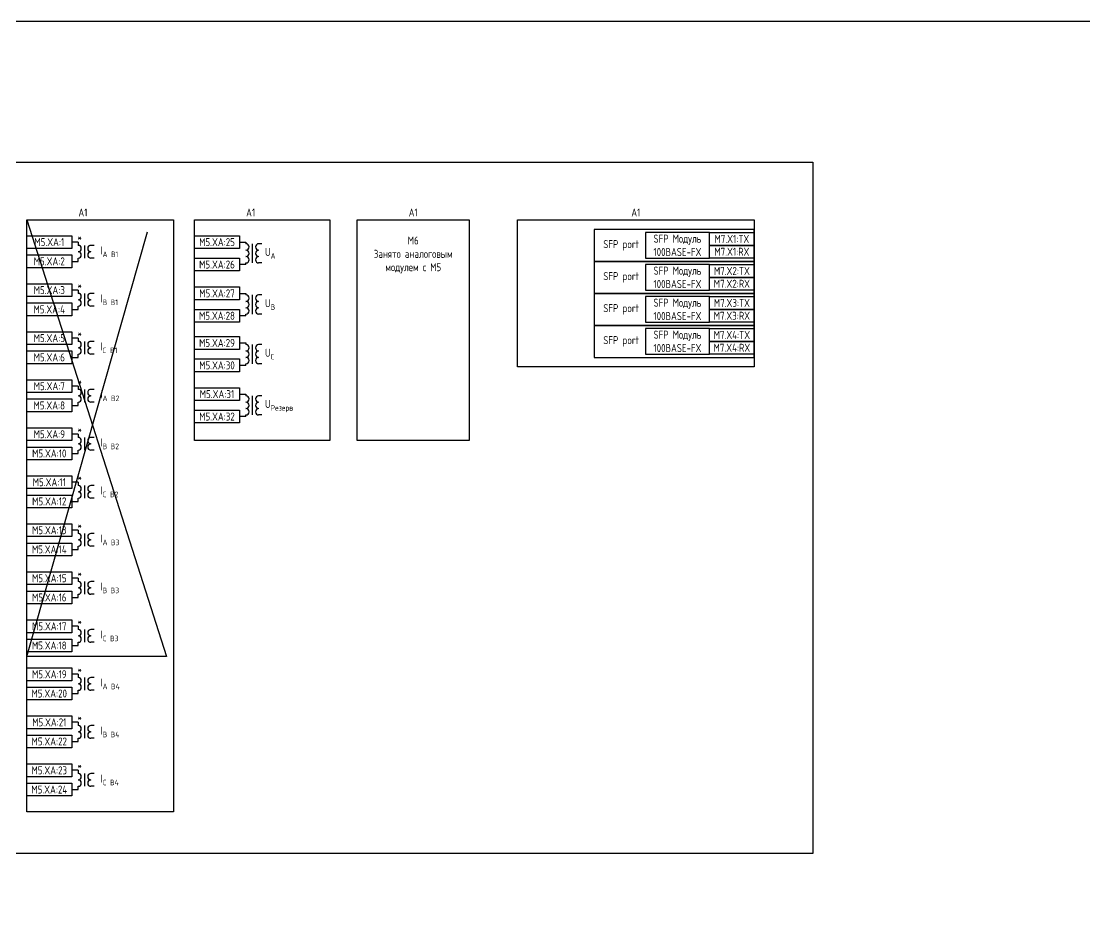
# Model space of a CAD drawing. Header units: millimetres. Extents: x -1117 to 5846, y -90 to 586.
# Drawn here: x 1127.8 to 1460, y 303.8 to 586 of the extents above; entities that cross this region are included whole.
import ezdxf

# ---------------------------------------------------------------- set-up
doc = ezdxf.new("R2010")
doc.units = ezdxf.units.MM
doc.styles.add('Gost_type_A', font='GOST_A.TTF')

msp = doc.modelspace()

# ---------------------------------------------------------------- linework, layer by layer
at = {"color": 6}
for p, q in [((1129.59, 524), (1173.2, 387.59)), ((1129.59, 387.59), (1167.22, 520.22)), ((1173.2, 387.59), (1129.59, 387.59))]:
    msp.add_line(p, q, dxfattribs=at)
for p, q in [((1145.59, 517), (1143.59, 517)), ((1143.59, 511), (1145.59, 511)), ((1145.59, 502), (1143.59, 502)), ((1143.59, 496), (1145.59, 496)), ((1145.59, 487), (1143.59, 487)), ((1143.59, 481), (1145.59, 481)), ((1145.59, 472), (1143.59, 472)), ((1143.59, 466), (1145.59, 466)), ((1145.59, 457), (1143.59, 457)), ((1143.59, 451), (1145.59, 451)), ((1145.59, 442), (1143.59, 442)), ((1143.59, 436), (1145.59, 436)), ((1145.59, 427), (1143.59, 427)), ((1143.59, 421), (1145.59, 421)), ((1145.59, 412), (1143.59, 412)), ((1143.59, 406), (1145.59, 406)), ((1145.59, 397), (1143.59, 397)), ((1143.59, 391), (1145.59, 391)), ((1145.59, 382), (1143.59, 382)), ((1143.59, 376), (1145.59, 376)), ((1145.59, 367), (1143.59, 367)), ((1143.59, 361), (1145.59, 361)), ((1145.59, 352), (1143.59, 352)), ((1143.59, 346), (1145.59, 346))]:
    msp.add_line(p, q)
at = {"ltscale": 4}
for p, q in [((1145.59, 517), (1145.59, 516)), ((1145.59, 516.5), (1145.59, 516)), ((1147.59, 516), (1147.59, 512)), ((1147.59, 516), (1147.59, 512)), ((1150.59, 516), (1149.59, 516)), ((1150.59, 516), (1149.59, 516)), ((1195.97, 517), (1197.97, 517)), ((1197.97, 517), (1197.97, 516.5)), ((1197.97, 517), (1197.97, 516.5)), ((1199.97, 516.5), (1199.97, 512.5)), ((1202.97, 516.5), (1201.97, 516.5)), ((1145.59, 511), (1145.59, 512)), ((1150.59, 512), (1149.59, 512)), ((1150.59, 512), (1149.59, 512)), ((1199.97, 514.5), (1199.97, 510.5)), ((1197.97, 510), (1195.97, 510)), ((1197.97, 510), (1197.97, 510.5)), ((1202.97, 510.5), (1201.97, 510.5)), ((1145.59, 502), (1145.59, 501)), ((1145.59, 501.5), (1145.59, 501)), ((1147.59, 501), (1147.59, 497)), ((1147.59, 501), (1147.59, 497)), ((1150.59, 501), (1149.59, 501)), ((1150.59, 501), (1149.59, 501)), ((1195.97, 501), (1197.97, 501)), ((1197.97, 501), (1197.97, 500.5)), ((1197.97, 501), (1197.97, 500.5)), ((1199.97, 500.5), (1199.97, 496.5)), ((1199.97, 498.5), (1199.97, 494.5)), ((1202.97, 500.5), (1201.97, 500.5)), ((1145.59, 496), (1145.59, 497)), ((1150.59, 497), (1149.59, 497)), ((1150.59, 497), (1149.59, 497)), ((1197.97, 494), (1195.97, 494)), ((1197.97, 494), (1197.97, 494.5)), ((1202.97, 494.5), (1201.97, 494.5)), ((1145.59, 487), (1145.59, 486)), ((1145.59, 486.5), (1145.59, 486)), ((1147.59, 486), (1147.59, 482)), ((1147.59, 486), (1147.59, 482)), ((1150.59, 486), (1149.59, 486)), ((1150.59, 486), (1149.59, 486)), ((1195.97, 485.51), (1197.97, 485.51)), ((1197.97, 485.51), (1197.97, 485.01)), ((1197.97, 485.51), (1197.97, 485.01)), ((1199.97, 485.01), (1199.97, 481.01)), ((1202.97, 485.01), (1201.97, 485.01)), ((1145.59, 481), (1145.59, 482)), ((1150.59, 482), (1149.59, 482)), ((1150.59, 482), (1149.59, 482)), ((1199.97, 483.01), (1199.97, 479.01)), ((1197.97, 478.51), (1195.97, 478.51)), ((1197.97, 478.51), (1197.97, 479.01)), ((1202.97, 479.01), (1201.97, 479.01)), ((1145.59, 472), (1145.59, 471)), ((1145.59, 471.5), (1145.59, 471)), ((1147.59, 471), (1147.59, 467)), ((1147.59, 471), (1147.59, 467)), ((1150.59, 471), (1149.59, 471)), ((1150.59, 471), (1149.59, 471)), ((1195.97, 469.51), (1197.97, 469.51)), ((1197.97, 469.51), (1197.97, 469.01)), ((1197.97, 469.51), (1197.97, 469.01)), ((1199.97, 469.01), (1199.97, 465.01)), ((1202.97, 469.01), (1201.97, 469.01)), ((1145.59, 466), (1145.59, 467)), ((1150.59, 467), (1149.59, 467)), ((1150.59, 467), (1149.59, 467)), ((1199.97, 467.01), (1199.97, 463.01)), ((1197.97, 462.51), (1195.97, 462.51)), ((1197.97, 462.51), (1197.97, 463.01)), ((1202.97, 463.01), (1201.97, 463.01)), ((1145.59, 457), (1145.59, 456)), ((1145.59, 456.5), (1145.59, 456)), ((1147.59, 456), (1147.59, 452)), ((1147.59, 456), (1147.59, 452)), ((1150.59, 456), (1149.59, 456)), ((1150.59, 456), (1149.59, 456)), ((1145.59, 451), (1145.59, 452)), ((1150.59, 452), (1149.59, 452)), ((1150.59, 452), (1149.59, 452)), ((1145.59, 442), (1145.59, 441)), ((1145.59, 441.5), (1145.59, 441)), ((1147.59, 441), (1147.59, 437)), ((1147.59, 441), (1147.59, 437)), ((1150.59, 441), (1149.59, 441)), ((1150.59, 441), (1149.59, 441)), ((1145.59, 436), (1145.59, 437)), ((1150.59, 437), (1149.59, 437)), ((1150.59, 437), (1149.59, 437)), ((1145.59, 427), (1145.59, 426)), ((1145.59, 426.5), (1145.59, 426)), ((1147.59, 426), (1147.59, 422)), ((1147.59, 426), (1147.59, 422)), ((1150.59, 426), (1149.59, 426)), ((1150.59, 426), (1149.59, 426)), ((1145.59, 421), (1145.59, 422)), ((1150.59, 422), (1149.59, 422)), ((1150.59, 422), (1149.59, 422)), ((1145.59, 412), (1145.59, 411)), ((1145.59, 411.5), (1145.59, 411)), ((1147.59, 411), (1147.59, 407)), ((1147.59, 411), (1147.59, 407)), ((1150.59, 411), (1149.59, 411)), ((1150.59, 411), (1149.59, 411)), ((1145.59, 406), (1145.59, 407)), ((1150.59, 407), (1149.59, 407)), ((1150.59, 407), (1149.59, 407)), ((1145.59, 397), (1145.59, 396)), ((1145.59, 396.5), (1145.59, 396)), ((1147.59, 396), (1147.59, 392)), ((1147.59, 396), (1147.59, 392)), ((1150.59, 396), (1149.59, 396)), ((1150.59, 396), (1149.59, 396)), ((1145.59, 391), (1145.59, 392)), ((1150.59, 392), (1149.59, 392)), ((1150.59, 392), (1149.59, 392)), ((1145.59, 382), (1145.59, 381)), ((1145.59, 381.5), (1145.59, 381)), ((1147.59, 381), (1147.59, 377)), ((1147.59, 381), (1147.59, 377)), ((1150.59, 381), (1149.59, 381)), ((1150.59, 381), (1149.59, 381)), ((1145.59, 376), (1145.59, 377)), ((1150.59, 377), (1149.59, 377)), ((1150.59, 377), (1149.59, 377)), ((1145.59, 367), (1145.59, 366)), ((1145.59, 366.5), (1145.59, 366)), ((1147.59, 366), (1147.59, 362)), ((1147.59, 366), (1147.59, 362)), ((1150.59, 366), (1149.59, 366)), ((1150.59, 366), (1149.59, 366)), ((1145.59, 361), (1145.59, 362)), ((1150.59, 362), (1149.59, 362)), ((1150.59, 362), (1149.59, 362)), ((1145.59, 352), (1145.59, 351)), ((1145.59, 351.5), (1145.59, 351)), ((1147.59, 351), (1147.59, 347)), ((1147.59, 351), (1147.59, 347)), ((1150.59, 351), (1149.59, 351)), ((1150.59, 351), (1149.59, 351)), ((1145.59, 346), (1145.59, 347)), ((1150.59, 347), (1149.59, 347)), ((1150.59, 347), (1149.59, 347))]:
    msp.add_line(p, q, dxfattribs=at)
for points in [[(-1117.42, 586), (5845.64, 586), (5845.64, -90), (-1117.42, -90)], [(818, 542), (1375.07, 542), (1375.07, 326), (818, 326)], [(1129.59, 524), (1175.41, 524), (1175.41, 339), (1129.59, 339)], [(1181.97, 524), (1224.2, 524), (1224.2, 455), (1181.97, 455)], [(1232.75, 524), (1267.75, 524), (1267.75, 455), (1232.75, 455)], [(1282.77, 524), (1356.77, 524), (1356.77, 478), (1282.77, 478)], [(1129.59, 519), (1143.59, 519), (1143.59, 515), (1129.59, 515)], [(1181.97, 519), (1195.97, 519), (1195.97, 515), (1181.97, 515)], [(1356.77, 521), (1306.77, 521), (1306.77, 511), (1356.77, 511)], [(1342.77, 520), (1356.77, 520), (1356.77, 516), (1342.77, 516)], [(1342.77, 516), (1356.77, 516), (1356.77, 512), (1342.77, 512)], [(1129.59, 513), (1143.59, 513), (1143.59, 509), (1129.59, 509)], [(1181.97, 512), (1195.97, 512), (1195.97, 508), (1181.97, 508)], [(1356.77, 511), (1306.77, 511), (1306.77, 501), (1356.77, 501)], [(1342.77, 510), (1356.77, 510), (1356.77, 506), (1342.77, 506)], [(1342.77, 506), (1356.77, 506), (1356.77, 502), (1342.77, 502)], [(1129.59, 504), (1143.59, 504), (1143.59, 500), (1129.59, 500)], [(1181.97, 503), (1195.97, 503), (1195.97, 499), (1181.97, 499)], [(1356.77, 501), (1306.77, 501), (1306.77, 491), (1356.77, 491)], [(1342.77, 500), (1356.77, 500), (1356.77, 496), (1342.77, 496)], [(1129.59, 498), (1143.59, 498), (1143.59, 494), (1129.59, 494)], [(1181.97, 496), (1195.97, 496), (1195.97, 492), (1181.97, 492)], [(1342.77, 496), (1356.77, 496), (1356.77, 492), (1342.77, 492)], [(1129.59, 489), (1143.59, 489), (1143.59, 485), (1129.59, 485)], [(1356.77, 491), (1306.77, 491), (1306.77, 481), (1356.77, 481)], [(1342.77, 490), (1356.77, 490), (1356.77, 486), (1342.77, 486)], [(1181.97, 487.51), (1195.97, 487.51), (1195.97, 483.51), (1181.97, 483.51)], [(1342.77, 486), (1356.77, 486), (1356.77, 482), (1342.77, 482)], [(1129.59, 483), (1143.59, 483), (1143.59, 479), (1129.59, 479)], [(1181.97, 480.51), (1195.97, 480.51), (1195.97, 476.51), (1181.97, 476.51)], [(1129.59, 474), (1143.59, 474), (1143.59, 470), (1129.59, 470)], [(1181.97, 471.51), (1195.97, 471.51), (1195.97, 467.51), (1181.97, 467.51)], [(1129.59, 468), (1143.59, 468), (1143.59, 464), (1129.59, 464)], [(1181.97, 464.51), (1195.97, 464.51), (1195.97, 460.51), (1181.97, 460.51)], [(1129.59, 459), (1143.59, 459), (1143.59, 455), (1129.59, 455)], [(1129.59, 453), (1143.59, 453), (1143.59, 449), (1129.59, 449)], [(1129.59, 444), (1143.59, 444), (1143.59, 440), (1129.59, 440)], [(1129.59, 438), (1143.59, 438), (1143.59, 434), (1129.59, 434)], [(1129.59, 429), (1143.59, 429), (1143.59, 425), (1129.59, 425)], [(1129.59, 423), (1143.59, 423), (1143.59, 419), (1129.59, 419)], [(1129.59, 414), (1143.59, 414), (1143.59, 410), (1129.59, 410)], [(1129.59, 408), (1143.59, 408), (1143.59, 404), (1129.59, 404)], [(1129.59, 399), (1143.59, 399), (1143.59, 395), (1129.59, 395)], [(1129.59, 393), (1143.59, 393), (1143.59, 389), (1129.59, 389)], [(1129.59, 384), (1143.59, 384), (1143.59, 380), (1129.59, 380)], [(1129.59, 378), (1143.59, 378), (1143.59, 374), (1129.59, 374)], [(1129.59, 369), (1143.59, 369), (1143.59, 365), (1129.59, 365)], [(1129.59, 363), (1143.59, 363), (1143.59, 359), (1129.59, 359)], [(1129.59, 354), (1143.59, 354), (1143.59, 350), (1129.59, 350)], [(1129.59, 348), (1143.59, 348), (1143.59, 344), (1129.59, 344)]]:
    msp.add_lwpolyline(points, close=True)
at = {"linetype": 'Continuous', "lineweight": 25, "ltscale": 4}
for points in [[(1322.77, 512), (1342.77, 512), (1342.77, 520), (1322.77, 520)], [(1322.77, 502), (1342.77, 502), (1342.77, 510), (1322.77, 510)], [(1322.77, 492), (1342.77, 492), (1342.77, 500), (1322.77, 500)], [(1322.77, 482), (1342.77, 482), (1342.77, 490), (1322.77, 490)]]:
    msp.add_lwpolyline(points, close=True, dxfattribs=at)
at = {"ltscale": 4}
for centre, start, end in [((1145.59, 515), 270, 90), ((1145.59, 515), 270, 90), ((1149.59, 515), 90, 270), ((1149.59, 515), 90, 270), ((1197.97, 515.5), 270, 90), ((1201.97, 515.5), 90, 270), ((1201.97, 515.5), 90, 270), ((1145.59, 513), 270, 90), ((1145.59, 513), 270, 90), ((1149.59, 513), 90, 270), ((1149.59, 513), 90, 270), ((1197.97, 513.5), 270, 90), ((1197.97, 511.5), 270, 90), ((1201.97, 513.5), 90, 270), ((1201.97, 513.5), 90, 270), ((1201.97, 511.5), 90, 270), ((1145.59, 500), 270, 90), ((1145.59, 500), 270, 90), ((1145.59, 498), 270, 90), ((1145.59, 498), 270, 90), ((1149.59, 500), 90, 270), ((1149.59, 500), 90, 270), ((1149.59, 498), 90, 270), ((1149.59, 498), 90, 270), ((1197.97, 499.5), 270, 90), ((1197.97, 497.5), 270, 90), ((1201.97, 499.5), 90, 270), ((1201.97, 499.5), 90, 270), ((1201.97, 497.5), 90, 270), ((1201.97, 497.5), 90, 270), ((1197.97, 495.5), 270, 90), ((1201.97, 495.5), 90, 270), ((1145.59, 485), 270, 90), ((1145.59, 485), 270, 90), ((1149.59, 485), 90, 270), ((1149.59, 485), 90, 270), ((1197.97, 484.01), 270, 90), ((1201.97, 484.01), 90, 270), ((1201.97, 484.01), 90, 270), ((1145.59, 483), 270, 90), ((1145.59, 483), 270, 90), ((1149.59, 483), 90, 270), ((1149.59, 483), 90, 270), ((1197.97, 482.01), 270, 90), ((1201.97, 482.01), 90, 270), ((1201.97, 482.01), 90, 270), ((1197.97, 480.01), 270, 90), ((1201.97, 480.01), 90, 270), ((1145.59, 470), 270, 90), ((1145.59, 470), 270, 90), ((1145.59, 468), 270, 90), ((1145.59, 468), 270, 90), ((1149.59, 470), 90, 270), ((1149.59, 470), 90, 270), ((1149.59, 468), 90, 270), ((1149.59, 468), 90, 270), ((1197.97, 468.01), 270, 90), ((1201.97, 468.01), 90, 270), ((1201.97, 468.01), 90, 270), ((1197.97, 466.01), 270, 90), ((1197.97, 464.01), 270, 90), ((1201.97, 466.01), 90, 270), ((1201.97, 466.01), 90, 270), ((1201.97, 464.01), 90, 270), ((1145.59, 455), 270, 90), ((1145.59, 455), 270, 90), ((1149.59, 455), 90, 270), ((1149.59, 455), 90, 270), ((1145.59, 453), 270, 90), ((1145.59, 453), 270, 90), ((1149.59, 453), 90, 270), ((1149.59, 453), 90, 270), ((1145.59, 440), 270, 90), ((1145.59, 440), 270, 90), ((1145.59, 438), 270, 90), ((1145.59, 438), 270, 90), ((1149.59, 440), 90, 270), ((1149.59, 440), 90, 270), ((1149.59, 438), 90, 270), ((1149.59, 438), 90, 270), ((1145.59, 425), 270, 90), ((1145.59, 425), 270, 90), ((1149.59, 425), 90, 270), ((1149.59, 425), 90, 270), ((1145.59, 423), 270, 90), ((1145.59, 423), 270, 90), ((1149.59, 423), 90, 270), ((1149.59, 423), 90, 270), ((1145.59, 410), 270, 90), ((1145.59, 410), 270, 90), ((1145.59, 408), 270, 90), ((1145.59, 408), 270, 90), ((1149.59, 410), 90, 270), ((1149.59, 410), 90, 270), ((1149.59, 408), 90, 270), ((1149.59, 408), 90, 270), ((1145.59, 395), 270, 90), ((1145.59, 395), 270, 90), ((1149.59, 395), 90, 270), ((1149.59, 395), 90, 270), ((1145.59, 393), 270, 90), ((1145.59, 393), 270, 90), ((1149.59, 393), 90, 270), ((1149.59, 393), 90, 270), ((1145.59, 380), 270, 90), ((1145.59, 380), 270, 90), ((1145.59, 378), 270, 90), ((1145.59, 378), 270, 90), ((1149.59, 380), 90, 270), ((1149.59, 380), 90, 270), ((1149.59, 378), 90, 270), ((1149.59, 378), 90, 270), ((1145.59, 365), 270, 90), ((1145.59, 365), 270, 90), ((1149.59, 365), 90, 270), ((1149.59, 365), 90, 270), ((1145.59, 363), 270, 90), ((1145.59, 363), 270, 90), ((1149.59, 363), 90, 270), ((1149.59, 363), 90, 270), ((1145.59, 350), 270, 90), ((1145.59, 350), 270, 90), ((1145.59, 348), 270, 90), ((1145.59, 348), 270, 90), ((1149.59, 350), 90, 270), ((1149.59, 350), 90, 270), ((1149.59, 348), 90, 270), ((1149.59, 348), 90, 270)]:
    msp.add_arc(centre, 1, start, end, dxfattribs=at)

# ---------------------------------------------------------------- texts
at = {"char_height": 2.5, "attachment_point": 8, "line_spacing_factor": 0.9, "style": 'Gost_type_A'}
for insert, width in [((1147.09, 525), 35), ((1199.47, 525), 35), ((1250.25, 525), 35), ((1319.77, 525), 74.0002)]:
    msp.add_mtext('A1', dxfattribs=dict(at, insert=insert, width=width))
at = {"char_height": 2.5, "style": 'Gost_type_A'}
for s, insert, width, attachment_point in [('M5.XA:1', (1136.59, 517), 14, 5), ('*', (1146.09, 518.5), 3, 5), ('M5.XA:25', (1188.97, 517), 14, 5), ('M6\\PЗанято аналоговым модулем с М5', (1250.25, 513), 35, 5), ('SFP Mодуль 100BASE-FX', (1332.77, 516), 19.9998, 5), ('M7.X1:TX', (1349.77, 518), 14, 5), ('\\A1;I{\\H0.7x;\\S^ A В1;}', (1152.59, 514), 8, 4), ('\\A1;U{\\H0.7x;\\S^ A;}', (1203.97, 513.5), 12, 4), ('SFP port', (1320.77, 516), 20, 6), ('M7.X1:RX', (1349.77, 514), 14, 5), ('M5.XA:2', (1136.58, 511), 14.018, 5), ('M5.XA:26', (1188.96, 510), 14.018, 5), ('SFP Mодуль 100BASE-FX', (1332.77, 506), 19.9998, 5), ('M7.X2:TX', (1349.77, 508), 14, 5), ('SFP port', (1320.77, 506), 20, 6), ('M7.X2:RX', (1349.77, 504), 14, 5), ('M5.XA:3', (1136.59, 502), 14, 5), ('*', (1146.09, 503.5), 3, 5), ('M5.XA:27', (1188.96, 501), 14.018, 5), ('\\A1;I{\\H0.7x;\\S^ В B1;}', (1152.59, 499), 8, 4), ('\\A1;U{\\H0.7x;\\S^ В;}', (1203.97, 497.5), 12, 4), ('SFP Mодуль 100BASE-FX', (1332.77, 496), 19.9998, 5), ('M7.X3:TX', (1349.77, 498), 14, 5), ('M5.XA:4', (1136.58, 495.99), 14.018, 5), ('M5.XA:28', (1188.96, 494), 14.018, 5), ('SFP port', (1320.77, 496), 20, 6), ('M7.X3:RX', (1349.77, 494), 14, 5), ('M5.XA:5', (1136.59, 487), 14, 5), ('*', (1146.09, 488.5), 3, 5), ('SFP Mодуль 100BASE-FX', (1332.77, 486), 19.9998, 5), ('M7.X4:TX', (1349.77, 488), 14, 5), ('\\A1;I{\\H0.7x;\\S^ C B1;}', (1152.59, 484), 8, 4), ('M5.XA:29', (1188.97, 485.51), 14, 5), ('SFP port', (1320.77, 486), 20, 6), ('M7.X4:RX', (1349.77, 484), 14, 5), ('M5.XA:6', (1136.58, 480.99), 14.018, 5), ('\\A1;U{\\H0.7x;\\S^ С;}', (1203.97, 482.01), 12, 4), ('M5.XA:30', (1188.96, 478.51), 14.018, 5), ('M5.XA:7', (1136.59, 472), 14, 5), ('*', (1146.09, 473.5), 3, 5), ('\\A1;I{\\H0.7x;\\S^ A B2;}', (1152.59, 469), 8, 4), ('M5.XA:31', (1188.96, 469.51), 14.018, 5), ('M5.XA:8', (1136.58, 465.99), 14.018, 5), ('\\A1;U{\\H0.7x;\\S^ Резерв;}', (1203.97, 466.01), 12, 4), ('M5.XA:32', (1188.96, 462.51), 14.018, 5), ('*', (1146.09, 458.5), 3, 5), ('M5.XA:9', (1136.59, 457), 14, 5), ('\\A1;I{\\H0.7x;\\S^ В B2;}', (1152.59, 454), 8, 4), ('M5.XA:10', (1136.58, 450.99), 14.018, 5), ('M5.XA:11', (1136.59, 442), 14, 5), ('*', (1146.09, 443.5), 3, 5), ('\\A1;I{\\H0.7x;\\S^ C B2;}', (1152.59, 439), 8, 4), ('M5.XA:12', (1136.58, 436), 14.018, 5), ('*', (1146.09, 428.5), 3, 5), ('M5.XA:13', (1136.59, 427.01), 14, 5), ('\\A1;I{\\H0.7x;\\S^ А B3;}', (1152.59, 424), 8, 4), ('M5.XA:14', (1136.58, 421), 14.018, 5), ('M5.XA:15', (1136.59, 412), 14, 5), ('*', (1146.09, 413.5), 3, 5), ('\\A1;I{\\H0.7x;\\S^ В B3;}', (1152.59, 409), 8, 4), ('M5.XA:16', (1136.58, 405.99), 14.018, 5), ('*', (1146.09, 398.5), 3, 5), ('M5.XA:17', (1136.59, 397), 14, 5), ('\\A1;I{\\H0.7x;\\S^ C B3;}', (1152.59, 394), 8, 4), ('M5.XA:18', (1136.58, 390.99), 14.018, 5), ('M5.XA:19', (1136.59, 382), 14, 5), ('*', (1146.09, 383.5), 3, 5), ('\\A1;I{\\H0.7x;\\S^ А B4;}', (1152.59, 379), 8, 4), ('M5.XA:20', (1136.58, 375.99), 14.018, 5), ('*', (1146.09, 368.5), 3, 5), ('M5.XA:21', (1136.59, 367), 14, 5), ('\\A1;I{\\H0.7x;\\S^ В B4;}', (1152.59, 364), 8, 4), ('M5.XA:22', (1136.58, 361), 14.018, 5), ('M5.XA:23', (1136.59, 352), 14, 5), ('*', (1146.09, 353.5), 3, 5), ('\\A1;I{\\H0.7x;\\S^ C B4;}', (1152.59, 349), 8, 4), ('M5.XA:24', (1136.58, 345.99), 14.018, 5)]:
    msp.add_mtext(s, dxfattribs=dict(at, insert=insert, width=width, attachment_point=attachment_point))

doc.saveas('drawing.dxf')
